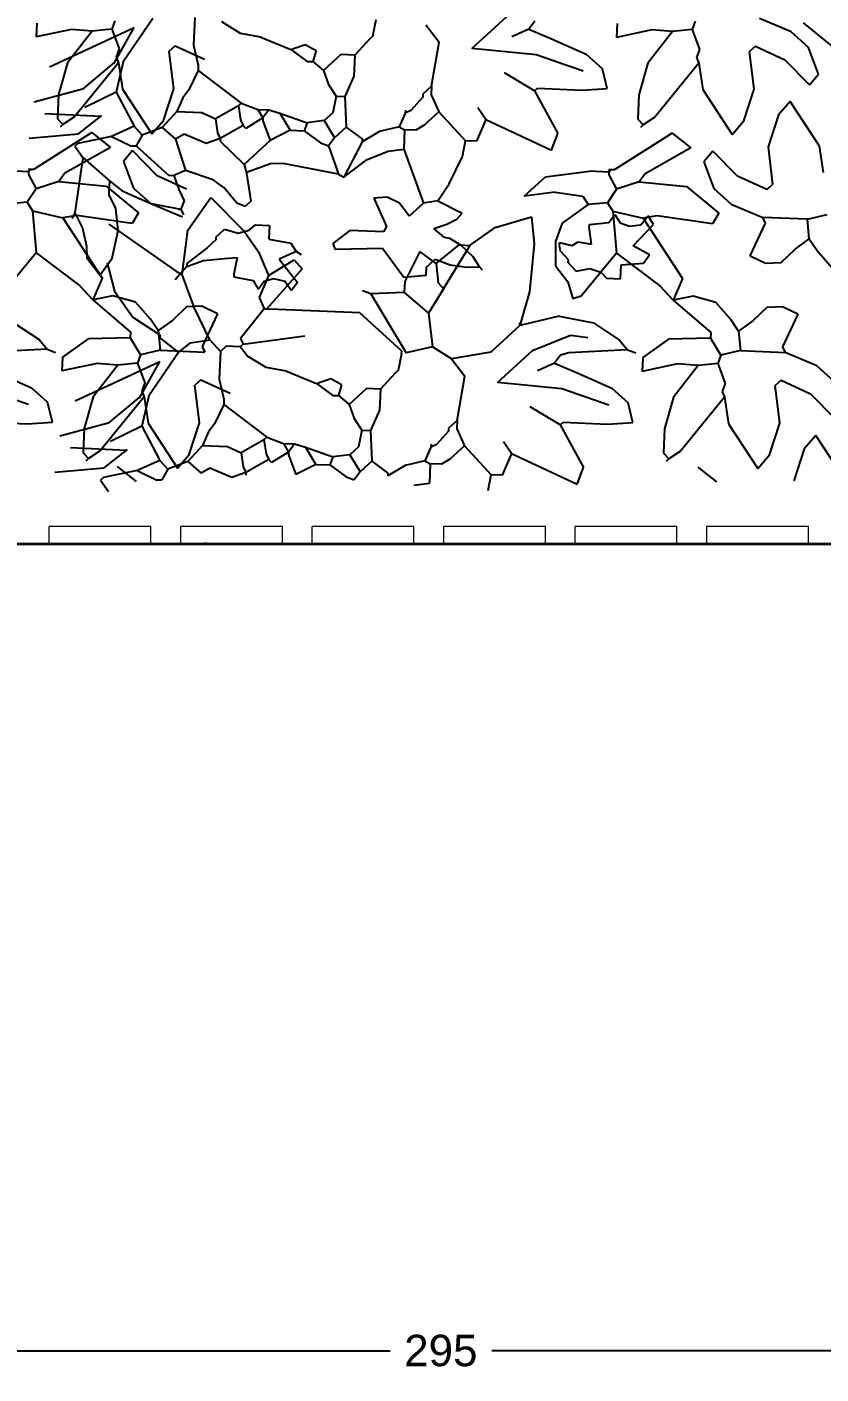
# Model space of a CAD drawing. Header units: inches. Extents: x 2013 to 15569, y -2551 to 2524.
# Drawn here: x 8065.1 to 8156, y -1975.8 to -1821.5 of the extents above; entities that cross this region are included whole.
import ezdxf

# ---------------------------------------------------------------- set-up
doc = ezdxf.new("R2010")
doc.units = ezdxf.units.IN
doc.header["$MEASUREMENT"] = 0
doc.layers.get('0').update_dxf_attribs({"color": 80, "lineweight": 13})
for name, color, linetype, lineweight in [('A-FURN', 8, 'Continuous', 18), ('A-WALL-FULL', 7, 'Continuous', 35), ('G-ANNO-DIM', 90, 'Continuous', 25)]:
    doc.layers.add(name, color=color, linetype=linetype, lineweight=lineweight)
doc.layers.add('VERDE_siepe', color=96, linetype='Continuous')
doc.styles.add('ARIAL', font='Arial.ttf')
doc.dimstyles.new('TICK_36', dxfattribs={"dimtxt": 3.6, "dimasz": 3.6, "dimexe": 1.8, "dimexo": 1.2, "dimgap": 1.8, "dimtad": 0, "dimdec": 0, "dimzin": 0, "dimdsep": 46, "dimtxsty": 'ARIAL', "dimblk": 'OBLIQUE', "dimcen": 1.8, "dimdle": 1.8, "dimclrd": 256, "dimclrt": 256, "dimadec": 0, "dimazin": 0, "dimtfac": 1, "dimtdec": 0, "dimtmove": 1, "dimatfit": 3, "dimldrblk": 'OPEN90', "dimfxl": 1, "dimtfill": 1, "dimtolj": 1, "dimtzin": 0, "dimarcsym": 0})

# ---------------------------------------------------------------- blocks, each defined once
blk = doc.blocks.new('_Oblique')
at = {"color": 0, "linetype": 'ByBlock', "lineweight": -2}
blk.add_line((-0.5, -0.5), (0.5, 0.5), dxfattribs=at)
blk = doc.blocks.new('*D158')
at = {"layer": 'Defpoints', "color": 0, "transparency": 16777216}
for p in [(7964.95, -1880.7), (8259.95, -1880.7), (8259.95, -1973.13)]:
    blk.add_point(p, dxfattribs=at)
at = {"layer": 'G-ANNO-DIM', "color": 0, "lineweight": -2, "transparency": 16777216}
for p, q in [((7964.95, -1881.9), (7964.95, -1974.93)), ((8259.95, -1881.9), (8259.95, -1974.93))]:
    blk.add_line(p, q, dxfattribs=at)
at = {"layer": 'G-ANNO-DIM', "lineweight": -2, "transparency": 16777216}
for p, q in [((7963.15, -1973.13), (8106.63, -1973.13)), ((8261.75, -1973.13), (8118.27, -1973.13))]:
    blk.add_line(p, q, dxfattribs=at)
at = {"layer": 'G-ANNO-DIM', "lineweight": -2, "transparency": 16777216, "xscale": 3.6, "yscale": 3.6, "zscale": 3.6, "rotation": 180}
blk.add_blockref('_Oblique', (7964.95, -1973.13), dxfattribs=at)
at = {"layer": 'G-ANNO-DIM', "lineweight": -2, "transparency": 16777216, "xscale": 3.6, "yscale": 3.6, "zscale": 3.6}
blk.add_blockref('_Oblique', (8259.95, -1973.13), dxfattribs=at)
at = {"layer": 'G-ANNO-DIM', "transparency": 16777216, "insert": (8112.45, -1973.13), "char_height": 3.6, "attachment_point": 5, "style": 'ARIAL', "bg_fill": 3, "box_fill_scale": 1.25, "bg_fill_color": 256, "bg_fill_true_color": 13158600, "bg_fill_transparency": 0}
blk.add_mtext('\\A1;295', dxfattribs=at)
blk = doc.blocks.new('_Open90')
at = {"color": 0, "linetype": 'ByBlock', "lineweight": -2}
for p, q in [((-0.5, 0.5), (0, 0)), ((0, 0), (-1, 0)), ((0, 0), (-0.5, -0.5))]:
    blk.add_line(p, q, dxfattribs=at)

msp = doc.modelspace()

# ---------------------------------------------------------------- linework, layer by layer
at = {"layer": 'A-FURN'}
for p, q in [((8079.247, -1878.705), (8067.611, -1878.705)), ((8067.611, -1880.705), (8067.611, -1878.705)), ((8079.247, -1880.705), (8079.247, -1878.705)), ((8094.305, -1878.705), (8082.67, -1878.705)), ((8082.67, -1880.705), (8082.67, -1878.705)), ((8094.305, -1880.705), (8094.305, -1878.705)), ((8109.364, -1878.705), (8097.728, -1878.705)), ((8097.728, -1880.705), (8097.728, -1878.705)), ((8109.364, -1880.705), (8109.364, -1878.705)), ((8124.423, -1878.705), (8112.787, -1878.705)), ((8112.787, -1880.705), (8112.787, -1878.705)), ((8124.423, -1880.705), (8124.423, -1878.705)), ((8139.481, -1878.705), (8127.846, -1878.705)), ((8127.846, -1880.705), (8127.846, -1878.705)), ((8139.481, -1880.705), (8139.481, -1878.705)), ((8154.54, -1878.705), (8142.904, -1878.705)), ((8142.904, -1880.705), (8142.904, -1878.705)), ((8154.54, -1880.705), (8154.54, -1878.705)), ((8079.247, -1880.705), (8067.611, -1880.705)), ((8094.305, -1880.705), (8082.67, -1880.705)), ((8109.364, -1880.705), (8097.728, -1880.705)), ((8124.423, -1880.705), (8112.787, -1880.705)), ((8139.481, -1880.705), (8127.846, -1880.705)), ((8154.54, -1880.705), (8142.904, -1880.705))]:
    msp.add_line(p, q, dxfattribs=at)
at = {"layer": 'A-WALL-FULL'}
msp.add_line((7901.77, -1880.705), (8891.698, -1880.705), dxfattribs=at)
at = {"layer": 'VERDE_siepe'}
for p, q in [((8079.482, -1820.53), (8076.073, -1825.489)), ((8084.275, -1820.419), (8084.136, -1823.606)), ((8105.012, -1820.686), (8104.61, -1822.583)), ((8116.006, -1823.958), (8119.996, -1820.322)), ((8152.571, -1822.064), (8148.932, -1820.54)), ((8066.171, -1821.06), (8066.102, -1822.653)), ((8070.148, -1821.782), (8066.102, -1822.653)), ((8067.64, -1826.064), (8077.328, -1821.551)), ((8072.516, -1821.975), (8069.688, -1825.601)), ((8072.516, -1821.974), (8070.148, -1821.782)), ((8074.76, -1821.753), (8072.516, -1821.975)), ((8075.121, -1820.812), (8074.76, -1821.753)), ((8074.76, -1821.753), (8075.618, -1824.025)), ((8074.995, -1825.746), (8077.328, -1821.551)), ((8089.522, -1822.258), (8087.381, -1820.936)), ((8091.839, -1822.664), (8089.522, -1822.258)), ((8110.733, -1821.254), (8112.243, -1823.235)), ((8122.522, -1821.768), (8120.569, -1822.641)), ((8123.2, -1820.84), (8122.522, -1821.768)), ((8122.522, -1821.768), (8125.029, -1822.835)), ((8132.628, -1821.107), (8132.558, -1822.699)), ((8136.604, -1821.828), (8132.558, -1822.699)), ((8138.972, -1822.021), (8136.144, -1825.647)), ((8138.972, -1822.021), (8136.604, -1821.828)), ((8141.216, -1821.8), (8138.972, -1822.021)), ((8141.577, -1820.858), (8141.216, -1821.8)), ((8141.216, -1821.8), (8142.075, -1824.072)), ((8154.546, -1823.839), (8152.571, -1822.064)), ((8157.686, -1824.061), (8153.988, -1821.026)), ((8082.019, -1823.666), (8081.353, -1824.275)), ((8082.019, -1823.666), (8085.39, -1825.21)), ((8084.136, -1823.606), (8084.676, -1825.864)), ((8091.839, -1822.664), (8095.287, -1824.092)), ((8095.287, -1824.092), (8096.908, -1823.524)), ((8096.908, -1823.524), (8098.154, -1824.217)), ((8104.278, -1822.888), (8102.601, -1824.73)), ((8104.61, -1822.583), (8104.278, -1822.888)), ((8111.383, -1828.305), (8112.243, -1823.235)), ((8125.029, -1822.835), (8129.102, -1824.609)), ((8148.475, -1823.713), (8147.81, -1824.322)), ((8148.475, -1823.713), (8151.846, -1825.257)), ((8075.618, -1824.025), (8075.259, -1824.967)), ((8075.259, -1824.967), (8075.549, -1825.618)), ((8081.871, -1828.589), (8081.353, -1824.275)), ((8095.287, -1824.092), (8097.143, -1825.45)), ((8098.154, -1824.217), (8097.781, -1825.478)), ((8101.008, -1824.661), (8099.013, -1826.489)), ((8102.601, -1824.73), (8101.008, -1824.661)), ((8102.601, -1824.73), (8102.502, -1827.124)), ((8123.377, -1824.688), (8116.006, -1823.958)), ((8128.751, -1826.555), (8123.377, -1824.688)), ((8129.102, -1824.609), (8130.944, -1826.285)), ((8142.075, -1824.072), (8141.715, -1825.014)), ((8141.715, -1825.014), (8142.005, -1825.665)), ((8148.327, -1828.636), (8147.81, -1824.322)), ((8151.846, -1825.257), (8154.667, -1828.132)), ((8155.678, -1826.9), (8154.546, -1823.839)), ((8069.688, -1825.601), (8068.65, -1829.241)), ((8075.549, -1825.618), (8070.492, -1831.783)), ((8075.058, -1825.594), (8071.417, -1828.621)), ((8076.073, -1825.489), (8075.284, -1828.966)), ((8075.549, -1825.619), (8076.005, -1828.64)), ((8084.648, -1826.501), (8083.595, -1828.69)), ((8084.676, -1825.864), (8084.648, -1826.501)), ((8084.648, -1826.501), (8089.594, -1830.228)), ((8097.143, -1825.45), (8097.781, -1825.478)), ((8097.781, -1825.478), (8099.013, -1826.489)), ((8099.013, -1826.489), (8099.581, -1828.11)), ((8123.172, -1828.819), (8119.751, -1826.754)), ((8131.483, -1828.543), (8130.944, -1826.285)), ((8136.144, -1825.647), (8135.106, -1829.288)), ((8142.005, -1825.665), (8136.948, -1831.829)), ((8142.005, -1825.665), (8142.462, -1828.687)), ((8154.667, -1828.132), (8155.678, -1826.9)), ((8099.581, -1828.11), (8100.481, -1829.426)), ((8102.502, -1827.124), (8101.437, -1829.467)), ((8111.383, -1828.305), (8110.386, -1829.219)), ((8111.383, -1828.305), (8111.341, -1829.261)), ((8071.417, -1828.621), (8065.866, -1830.136)), ((8068.65, -1829.241), (8068.567, -1832.017)), ((8075.284, -1828.966), (8071.696, -1830.725)), ((8075.284, -1828.966), (8077.347, -1832.886)), ((8076.005, -1828.64), (8079.344, -1833.764)), ((8080.688, -1832.227), (8081.871, -1828.589)), ((8082.917, -1829.618), (8082.21, -1831.183)), ((8083.595, -1828.69), (8082.917, -1829.618)), ((8100.481, -1829.426), (8100.08, -1831.324)), ((8100.481, -1829.426), (8101.437, -1829.467)), ((8101.437, -1829.467), (8101.603, -1832.986)), ((8110.372, -1829.538), (8109.028, -1831.075)), ((8110.386, -1829.219), (8110.372, -1829.538)), ((8111.341, -1829.261), (8112.214, -1831.214)), ((8123.172, -1828.819), (8123.504, -1828.514)), ((8123.172, -1828.819), (8125.831, -1833.723)), ((8123.504, -1828.514), (8128.602, -1828.737)), ((8128.602, -1828.737), (8131.483, -1828.543)), ((8135.106, -1829.288), (8135.023, -1832.064)), ((8142.462, -1828.687), (8145.8, -1833.811)), ((8147.144, -1832.274), (8148.327, -1828.636)), ((8073.519, -1831.747), (8067.085, -1831.467)), ((8082.21, -1831.183), (8080.533, -1833.025)), ((8082.21, -1831.183), (8085.077, -1831.308)), ((8085.077, -1831.308), (8086.643, -1832.014)), ((8089.26, -1830.533), (8086.643, -1832.014)), ((8089.594, -1830.228), (8089.26, -1830.533)), ((8089.26, -1830.533), (8089.51, -1832.139)), ((8089.594, -1830.228), (8091.477, -1830.949)), ((8091.477, -1830.949), (8092.072, -1831.932)), ((8091.477, -1830.949), (8092.751, -1831.004)), ((8092.751, -1831.004), (8092.072, -1831.932)), ((8092.751, -1831.004), (8094.012, -1831.378)), ((8094.012, -1831.378), (8097.157, -1832.473)), ((8094.012, -1831.378), (8095.203, -1833.345)), ((8100.08, -1831.324), (8099.082, -1832.238)), ((8108.377, -1831.366), (8107.671, -1832.931)), ((8108.391, -1831.047), (8108.377, -1831.366)), ((8109.028, -1831.075), (8108.377, -1831.366)), ((8112.214, -1831.214), (8110.552, -1832.738)), ((8112.214, -1831.214), (8115.262, -1834.54)), ((8117.603, -1832.088), (8116.702, -1830.772)), ((8152.454, -1830.042), (8151.111, -1831.579)), ((8155.793, -1835.166), (8152.455, -1830.042)), ((8068.567, -1832.017), (8069.176, -1832.683)), ((8069.176, -1832.683), (8068.844, -1832.987)), ((8070.492, -1831.783), (8069.176, -1832.683)), ((8070.96, -1833.747), (8073.624, -1831.657)), ((8077.347, -1832.886), (8074.742, -1834.049)), ((8077.347, -1832.886), (8078.261, -1833.884)), ((8080.533, -1833.025), (8078.261, -1833.884)), ((8079.344, -1833.764), (8080.688, -1832.227)), ((8080.533, -1833.025), (8082.071, -1834.369)), ((8086.643, -1832.014), (8086.892, -1833.621)), ((8089.801, -1832.791), (8087.182, -1834.273)), ((8089.51, -1832.139), (8089.801, -1832.791)), ((8090.105, -1833.123), (8089.801, -1832.791)), ((8092.072, -1831.932), (8090.105, -1833.123)), ((8092.072, -1831.932), (8092.058, -1832.25)), ((8092.058, -1832.25), (8092.917, -1834.523)), ((8097.157, -1832.473), (8096.796, -1833.415)), ((8099.082, -1832.238), (8097.157, -1832.473)), ((8099.082, -1832.238), (8100.273, -1834.205)), ((8101.603, -1832.986), (8100.273, -1834.205)), ((8101.603, -1832.986), (8103.459, -1834.344)), ((8107.671, -1832.931), (8105.412, -1833.471)), ((8107.671, -1832.931), (8108.293, -1833.278)), ((8110.552, -1832.738), (8109.568, -1833.334)), ((8117.603, -1832.088), (8116.536, -1834.595)), ((8117.603, -1832.088), (8125.11, -1835.607)), ((8135.023, -1832.064), (8135.632, -1832.73)), ((8135.632, -1832.73), (8135.3, -1833.034)), ((8136.948, -1831.829), (8135.632, -1832.73)), ((8145.8, -1833.811), (8147.144, -1832.274)), ((8151.111, -1831.579), (8149.928, -1835.217)), ((8065.325, -1834.236), (8070.96, -1833.747)), ((8072.465, -1833.609), (8065.899, -1837.791)), ((8074.742, -1834.049), (8070.878, -1834.839)), ((8072.465, -1833.609), (8074.627, -1835.299)), ((8074.742, -1834.049), (8076.932, -1835.103)), ((8078.261, -1833.884), (8077.568, -1835.13)), ((8083.054, -1833.773), (8082.071, -1834.369)), ((8082.071, -1834.369), (8083.192, -1837.929)), ((8085.562, -1834.84), (8083.054, -1833.773)), ((8087.182, -1834.273), (8085.562, -1834.84)), ((8086.892, -1833.621), (8087.182, -1834.273)), ((8087.182, -1834.273), (8087.168, -1834.591)), ((8087.168, -1834.591), (8089.924, -1837.265)), ((8092.917, -1834.523), (8089.924, -1837.265)), ((8095.203, -1833.345), (8092.917, -1834.523)), ((8095.203, -1833.345), (8096.796, -1833.415)), ((8096.796, -1833.415), (8098.652, -1834.773)), ((8100.273, -1834.205), (8099.594, -1835.133)), ((8105.412, -1833.471), (8103.445, -1834.662)), ((8103.459, -1834.344), (8103.445, -1834.662)), ((8108.293, -1833.278), (8108.196, -1835.508)), ((8109.568, -1833.334), (8108.293, -1833.278)), ((8114.941, -1836.358), (8115.262, -1834.54)), ((8116.536, -1834.595), (8115.262, -1834.54)), ((8125.11, -1835.607), (8125.831, -1833.723)), ((8138.921, -1833.656), (8132.355, -1837.838)), ((8138.921, -1833.656), (8141.083, -1835.345)), ((8074.627, -1835.299), (8069.389, -1838.263)), ((8070.878, -1834.839), (8070.545, -1835.143)), ((8070.545, -1835.143), (8071.446, -1836.46)), ((8077.132, -1835.674), (8076.121, -1836.906)), ((8076.932, -1835.103), (8077.568, -1835.13)), ((8079.953, -1838.549), (8077.132, -1835.674)), ((8077.568, -1835.13), (8081.253, -1838.483)), ((8098.652, -1834.773), (8099.594, -1835.133)), ((8099.594, -1835.133), (8100.73, -1838.374)), ((8103.445, -1834.662), (8101.353, -1838.721)), ((8104.021, -1836.68), (8106.407, -1835.74)), ((8106.407, -1835.74), (8108.196, -1835.508)), ((8108.196, -1835.508), (8110.481, -1841.672)), ((8141.083, -1835.345), (8135.845, -1838.31)), ((8143.588, -1835.721), (8142.577, -1836.953)), ((8146.409, -1838.596), (8143.588, -1835.721)), ((8149.928, -1835.217), (8150.445, -1839.531)), ((8156.25, -1838.188), (8155.793, -1835.166)), ((8071.446, -1836.46), (8070.53, -1842.803)), ((8071.446, -1836.46), (8074.52, -1839.147)), ((8076.121, -1836.906), (8077.252, -1839.967)), ((8089.924, -1837.265), (8090.202, -1838.235)), ((8092.949, -1837.199), (8090.18, -1838.164)), ((8094.399, -1837.141), (8092.949, -1837.199)), ((8100.73, -1838.374), (8094.399, -1837.141)), ((8101.353, -1838.721), (8104.021, -1836.68)), ((8113.397, -1839.485), (8114.941, -1836.358)), ((8142.577, -1836.953), (8143.709, -1840.014)), ((8065.248, -1838.083), (8063.018, -1837.985)), ((8065.248, -1838.083), (8065.234, -1838.401)), ((8065.234, -1838.401), (8066.12, -1840.036)), ((8065.262, -1837.763), (8065.248, -1838.083)), ((8065.58, -1837.777), (8065.248, -1838.083)), ((8065.262, -1837.763), (8065.58, -1837.777)), ((8065.58, -1837.777), (8065.899, -1837.791)), ((8068.711, -1839.191), (8066.12, -1840.036)), ((8069.389, -1838.263), (8068.711, -1839.191)), ((8068.711, -1839.191), (8074.113, -1839.746)), ((8074.52, -1839.147), (8074.506, -1839.466)), ((8074.52, -1839.147), (8075.964, -1840.286)), ((8083.324, -1840.093), (8079.953, -1838.549)), ((8081.253, -1838.483), (8081.89, -1838.511)), ((8083.192, -1837.929), (8081.89, -1838.511)), ((8081.89, -1838.511), (8082.458, -1840.132)), ((8086.38, -1839.027), (8083.192, -1837.929)), ((8087.649, -1839.939), (8086.38, -1839.027)), ((8090.202, -1838.235), (8090.7, -1841.449)), ((8100.73, -1838.374), (8101.353, -1838.721)), ((8121.985, -1840.873), (8124.426, -1838.676)), ((8124.426, -1838.676), (8129.474, -1838.032)), ((8131.704, -1838.129), (8129.474, -1838.032)), ((8131.704, -1838.129), (8131.69, -1838.448)), ((8131.69, -1838.448), (8132.576, -1840.083)), ((8131.718, -1837.81), (8131.704, -1838.129)), ((8132.036, -1837.824), (8131.704, -1838.129)), ((8131.718, -1837.81), (8132.036, -1837.824)), ((8132.036, -1837.824), (8132.355, -1837.838)), ((8135.167, -1839.238), (8132.576, -1840.083)), ((8135.845, -1838.31), (8135.167, -1839.238)), ((8135.167, -1839.238), (8140.569, -1839.792)), ((8149.78, -1840.14), (8146.409, -1838.596)), ((8066.12, -1840.036), (8065.095, -1841.587)), ((8074.113, -1839.746), (8077.811, -1842.78)), ((8074.451, -1840.74), (8074.506, -1839.466)), ((8075.222, -1842.311), (8074.451, -1840.74)), ((8075.964, -1840.286), (8079.227, -1841.743)), ((8077.252, -1839.967), (8079.227, -1841.743)), ((8082.458, -1840.132), (8083.039, -1841.434)), ((8089.093, -1841.697), (8087.649, -1839.939)), ((8112.089, -1841.424), (8113.397, -1839.485)), ((8125.54, -1840.414), (8121.985, -1840.873)), ((8125.54, -1840.414), (8128.711, -1840.872)), ((8132.576, -1840.083), (8131.551, -1841.633)), ((8140.569, -1839.792), (8144.267, -1842.827)), ((8143.709, -1840.014), (8145.683, -1841.789)), ((8149.78, -1840.14), (8150.445, -1839.531)), ((8065.095, -1841.587), (8062.851, -1841.809)), ((8065.095, -1841.587), (8065.691, -1842.57)), ((8075.493, -1844.836), (8075.222, -1842.311)), ((8079.227, -1841.743), (8082.867, -1843.266)), ((8079.227, -1841.743), (8082.679, -1842.375)), ((8083.039, -1841.434), (8082.679, -1842.375)), ((8083.472, -1844.769), (8086.126, -1841.045)), ((8086.126, -1841.045), (8089.916, -1844.896)), ((8090.035, -1842.058), (8089.093, -1841.697)), ((8090.7, -1841.449), (8090.035, -1842.058)), ((8106.294, -1841.018), (8104.76, -1841.104)), ((8104.76, -1841.104), (8106.215, -1844.359)), ((8107.73, -1841.695), (8106.294, -1841.018)), ((8108.819, -1843.196), (8107.73, -1841.695)), ((8110.481, -1841.672), (8108.819, -1843.196)), ((8112.089, -1841.424), (8110.481, -1841.672)), ((8112.089, -1841.424), (8114.901, -1842.823)), ((8129.307, -1841.855), (8126.343, -1843.96)), ((8128.711, -1840.872), (8129.307, -1841.855)), ((8131.551, -1841.633), (8129.307, -1841.855)), ((8131.551, -1841.633), (8132.147, -1842.617)), ((8145.683, -1841.789), (8149.323, -1843.313)), ((8065.691, -1842.57), (8069.167, -1843.361)), ((8065.691, -1842.57), (8066.119, -1847.377)), ((8070.774, -1843.112), (8069.167, -1843.361)), ((8069.167, -1843.361), (8073.654, -1850.26)), ((8070.53, -1842.803), (8070.184, -1843.427)), ((8070.53, -1842.803), (8071.416, -1844.544)), ((8077.119, -1844.026), (8070.774, -1843.112)), ((8077.811, -1842.78), (8077.119, -1844.026)), ((8082.361, -1842.362), (8082.679, -1842.375)), ((8082.679, -1842.375), (8082.97, -1843.027)), ((8113.138, -1844.08), (8114.277, -1843.516)), ((8114.277, -1843.516), (8114.901, -1842.823)), ((8118.665, -1844.46), (8122.822, -1843.259)), ((8122.822, -1843.259), (8123.127, -1846.344)), ((8131.704, -1843.909), (8132.384, -1842.981)), ((8132.147, -1842.617), (8135.623, -1843.407)), ((8132.147, -1842.617), (8132.575, -1847.424)), ((8132.384, -1842.981), (8132.965, -1843.935)), ((8135.355, -1844.153), (8136.207, -1843.148)), ((8137.23, -1843.158), (8135.623, -1843.407)), ((8135.623, -1843.407), (8140.111, -1850.306)), ((8136.802, -1844.131), (8136.207, -1843.148)), ((8143.575, -1844.073), (8137.23, -1843.158)), ((8144.267, -1842.827), (8143.575, -1844.073)), ((8149.613, -1843.963), (8149.323, -1843.313)), ((8154.42, -1843.535), (8149.323, -1843.313)), ((8154.42, -1843.535), (8156.678, -1842.995)), ((8154.641, -1845.779), (8154.42, -1843.535)), ((8071.416, -1844.544), (8071.871, -1846.62)), ((8074.443, -1844.077), (8082.185, -1849.521)), ((8074.81, -1848.005), (8075.493, -1844.836)), ((8082.809, -1849.867), (8083.472, -1844.769)), ((8087.023, -1845.261), (8086.69, -1845.566)), ((8087.023, -1845.261), (8087.687, -1844.652)), ((8087.687, -1844.652), (8089.223, -1845.123)), ((8089.223, -1845.123), (8090.492, -1844.779)), ((8089.916, -1844.896), (8091.571, -1847.272)), ((8090.492, -1844.779), (8091.22, -1844.167)), ((8091.22, -1844.167), (8092.813, -1844.236)), ((8092.813, -1844.236), (8092.744, -1845.83)), ((8102.044, -1844.816), (8100.063, -1846.326)), ((8105.868, -1844.983), (8102.044, -1844.816)), ((8106.215, -1844.359), (8105.868, -1844.983)), ((8111.63, -1844.595), (8113.138, -1844.08)), ((8112.864, -1845.607), (8111.63, -1844.595)), ((8115.792, -1846.485), (8118.665, -1844.46)), ((8126.343, -1843.96), (8125.568, -1846.097)), ((8129.447, -1844.449), (8129.461, -1844.13)), ((8129.682, -1846.375), (8129.447, -1844.449)), ((8129.461, -1844.13), (8131.704, -1843.909)), ((8132.965, -1843.935), (8134.039, -1844.324)), ((8134.039, -1844.324), (8135.355, -1844.153)), ((8134.461, -1846.583), (8136.802, -1844.131)), ((8147.853, -1847.717), (8149.613, -1843.963)), ((8071.871, -1846.62), (8071.901, -1847.971)), ((8085.678, -1846.798), (8083.365, -1848.613)), ((8086.676, -1845.884), (8085.678, -1846.798)), ((8086.69, -1845.566), (8086.676, -1845.884)), ((8092.744, -1845.83), (8095.278, -1846.259)), ((8095.278, -1846.259), (8095.874, -1847.243)), ((8100.063, -1846.326), (8100.355, -1846.977)), ((8105.784, -1846.894), (8100.355, -1846.977)), ((8108.195, -1850.191), (8105.784, -1846.894)), ((8111.913, -1848.583), (8114.559, -1846.464)), ((8112.744, -1851.492), (8115.792, -1846.485)), ((8113.475, -1845.754), (8112.864, -1845.607)), ((8114.734, -1846.484), (8113.475, -1845.754)), ((8114.559, -1846.464), (8115.833, -1846.519)), ((8116.14, -1847.835), (8114.734, -1846.484)), ((8123.127, -1846.344), (8122.594, -1851.849)), ((8125.568, -1846.097), (8125.594, -1848.862)), ((8126.028, -1846.516), (8126.042, -1846.197)), ((8126.135, -1847.178), (8126.028, -1846.516)), ((8126.042, -1846.197), (8127.469, -1846.538)), ((8127.469, -1846.538), (8128.18, -1846.126)), ((8128.18, -1846.126), (8129.682, -1846.375)), ((8136.331, -1847.622), (8134.461, -1846.583)), ((8152.993, -1846.983), (8154.641, -1845.779)), ((8154.641, -1845.779), (8155.541, -1847.095)), ((8066.119, -1847.377), (8062.073, -1852.309)), ((8066.119, -1847.377), (8071.065, -1851.104)), ((8073.411, -1849.952), (8071.901, -1847.971)), ((8073.411, -1849.952), (8074.81, -1848.005)), ((8083.351, -1848.932), (8085.268, -1848.264)), ((8085.268, -1848.264), (8087.624, -1848.024)), ((8087.624, -1848.024), (8089.142, -1847.907)), ((8089.142, -1847.907), (8088.74, -1849.805)), ((8091.571, -1847.272), (8092.699, -1849.98)), ((8092.699, -1849.98), (8095.65, -1848.193)), ((8095.874, -1847.243), (8093.921, -1848.115)), ((8093.921, -1848.115), (8096.039, -1850.762)), ((8095.65, -1848.193), (8096.564, -1849.191)), ((8096.498, -1847.59), (8095.874, -1847.243)), ((8110.057, -1847.225), (8108.311, -1850.66)), ((8111.913, -1848.583), (8110.057, -1847.225)), ((8110.799, -1849.028), (8111.797, -1848.114)), ((8111.797, -1848.114), (8113.52, -1848.765)), ((8116.867, -1848.974), (8116.14, -1847.835)), ((8127.049, -1848.175), (8126.135, -1847.178)), ((8127.035, -1848.493), (8127.049, -1848.175)), ((8127.341, -1848.826), (8127.035, -1848.493)), ((8132.575, -1847.424), (8128.53, -1852.355)), ((8132.575, -1847.424), (8137.521, -1851.151)), ((8135.651, -1848.55), (8136.331, -1847.622)), ((8147.853, -1847.717), (8149.639, -1848.565)), ((8149.639, -1848.565), (8151.401, -1848.488)), ((8151.401, -1848.488), (8152.993, -1846.983)), ((8155.541, -1847.095), (8157.24, -1849.05)), ((8074.248, -1848.537), (8075.065, -1851.765)), ((8083.351, -1848.932), (8082.008, -1850.469)), ((8082.185, -1849.521), (8082.809, -1849.867)), ((8084.255, -1853.71), (8082.809, -1849.867)), ((8083.365, -1848.613), (8083.351, -1848.932)), ((8088.74, -1849.805), (8088.726, -1850.124)), ((8092.699, -1849.98), (8091.632, -1852.487)), ((8096.564, -1849.191), (8092.533, -1853.803)), ((8110.758, -1849.984), (8108.195, -1850.191)), ((8110.758, -1849.984), (8110.799, -1849.028)), ((8111.913, -1848.583), (8112.134, -1850.827)), ((8113.52, -1848.765), (8115.385, -1849.031)), ((8115.385, -1849.031), (8116.867, -1848.974)), ((8116.867, -1848.974), (8117.171, -1849.306)), ((8125.594, -1848.862), (8127.007, -1850.693)), ((8127.341, -1848.826), (8127.949, -1849.491)), ((8127.949, -1849.491), (8129.52, -1849.155)), ((8129.52, -1849.155), (8130.754, -1849.608)), ((8130.754, -1849.608), (8131.427, -1850.281)), ((8133.02, -1850.351), (8133.089, -1848.757)), ((8133.089, -1848.757), (8135.651, -1848.55)), ((8071.065, -1851.104), (8072.587, -1852.767)), ((8073.654, -1850.26), (8072.587, -1852.767)), ((8088.726, -1850.124), (8090.942, -1850.539)), ((8090.942, -1850.539), (8091.538, -1851.523)), ((8091.538, -1851.523), (8092.2, -1850.623)), ((8092.2, -1850.623), (8093.304, -1850.328)), ((8093.304, -1850.328), (8094.6, -1850.613)), ((8094.6, -1850.613), (8095.361, -1851.69)), ((8096.039, -1850.762), (8095.361, -1851.69)), ((8108.311, -1850.66), (8108.255, -1851.935)), ((8112.744, -1851.492), (8111.025, -1854.29)), ((8112.134, -1850.827), (8112.744, -1851.492)), ((8127.007, -1850.693), (8127.56, -1852.632)), ((8131.427, -1850.281), (8133.02, -1850.351)), ((8137.521, -1851.151), (8139.044, -1852.814)), ((8140.111, -1850.306), (8139.044, -1852.814)), ((8074.889, -1852.287), (8072.587, -1852.767)), ((8072.587, -1852.767), (8076.895, -1856.466)), ((8077.496, -1853.015), (8074.889, -1852.287)), ((8075.065, -1851.765), (8077.17, -1854.73)), ((8079.195, -1854.97), (8077.496, -1853.015)), ((8091.632, -1852.487), (8092.214, -1853.789)), ((8104.418, -1852.087), (8103.476, -1851.726)), ((8108.255, -1851.935), (8104.418, -1852.087)), ((8104.418, -1852.087), (8108.497, -1858.821)), ((8108.255, -1851.935), (8111.025, -1854.29)), ((8122.594, -1851.849), (8121.498, -1855.705)), ((8128.53, -1852.355), (8127.56, -1852.632)), ((8141.346, -1852.334), (8139.044, -1852.814)), ((8139.044, -1852.814), (8143.351, -1856.512)), ((8143.952, -1853.062), (8141.346, -1852.334)), ((8145.651, -1855.017), (8143.952, -1853.062)), ((8083.335, -1853.577), (8081.743, -1855.082)), ((8085.097, -1853.5), (8083.335, -1853.577)), ((8085.993, -1857.348), (8084.255, -1853.71)), ((8086.883, -1854.348), (8085.097, -1853.5)), ((8086.883, -1854.348), (8085.123, -1858.102)), ((8092.214, -1853.789), (8089.512, -1857.183)), ((8092.214, -1853.789), (8092.533, -1853.803)), ((8092.533, -1853.803), (8092.851, -1853.817)), ((8103.174, -1854.267), (8092.851, -1853.817)), ((8107.963, -1858.625), (8103.174, -1854.267)), ((8111.025, -1854.29), (8111.496, -1858.141)), ((8126.014, -1854.624), (8121.498, -1855.705)), ((8126.014, -1854.624), (8129.915, -1855.393)), ((8149.791, -1853.624), (8148.199, -1855.128)), ((8151.554, -1853.547), (8149.791, -1853.624)), ((8153.339, -1854.395), (8151.554, -1853.547)), ((8153.339, -1854.395), (8151.579, -1858.149)), ((8063.459, -1855.346), (8066.451, -1857.32)), ((8077.17, -1854.73), (8080.272, -1856.78)), ((8080.095, -1856.286), (8079.195, -1854.97)), ((8081.743, -1855.082), (8080.095, -1856.286)), ((8121.498, -1855.705), (8118.173, -1858.752)), ((8121.498, -1855.705), (8121.512, -1855.385)), ((8129.915, -1855.393), (8132.908, -1857.366)), ((8146.551, -1856.333), (8145.651, -1855.017)), ((8148.199, -1855.128), (8146.551, -1856.333)), ((8066.451, -1857.32), (8067.37, -1858.43)), ((8072.074, -1857.213), (8069.109, -1859.319)), ((8076.867, -1857.103), (8072.074, -1857.213)), ((8076.895, -1856.466), (8076.867, -1857.103)), ((8076.867, -1857.103), (8078.058, -1859.07)), ((8080.095, -1856.286), (8080.316, -1858.53)), ((8080.272, -1856.78), (8080.259, -1857.098)), ((8080.259, -1857.098), (8082.42, -1858.789)), ((8082.42, -1858.789), (8083.788, -1857.682)), ((8083.788, -1857.682), (8085.993, -1857.348)), ((8085.993, -1857.348), (8087.213, -1858.678)), ((8089.512, -1857.183), (8089.803, -1857.833)), ((8089.803, -1857.833), (8096.868, -1856.865)), ((8122.934, -1858.581), (8127.297, -1856.799)), ((8127.297, -1856.799), (8129.298, -1857.09)), ((8132.908, -1857.366), (8133.826, -1858.476)), ((8138.53, -1857.26), (8135.565, -1859.366)), ((8143.323, -1857.15), (8138.53, -1857.26)), ((8143.351, -1856.512), (8143.323, -1857.15)), ((8143.323, -1857.15), (8144.515, -1859.117)), ((8146.551, -1856.333), (8146.772, -1858.577)), ((8067.37, -1858.43), (8060.651, -1858.775)), ((8067.37, -1858.43), (8068.312, -1858.79)), ((8069.109, -1859.319), (8069.04, -1860.911)), ((8078.058, -1859.07), (8077.698, -1860.012)), ((8080.316, -1858.53), (8078.058, -1859.07)), ((8082.42, -1858.789), (8079.011, -1863.748)), ((8080.316, -1858.53), (8085.414, -1858.752)), ((8085.123, -1858.102), (8085.414, -1858.752)), ((8087.213, -1858.678), (8087.074, -1861.865)), ((8087.877, -1858.069), (8087.213, -1858.678)), ((8089.471, -1858.139), (8087.877, -1858.069)), ((8089.803, -1857.833), (8089.471, -1858.139)), ((8090.318, -1859.195), (8089.471, -1858.139)), ((8092.46, -1860.517), (8090.318, -1859.195)), ((8107.949, -1858.945), (8107.548, -1860.842)), ((8107.949, -1858.945), (8107.963, -1858.625)), ((8111.496, -1858.141), (8108.497, -1858.821)), ((8113.671, -1859.513), (8111.496, -1858.141)), ((8118.173, -1858.752), (8113.671, -1859.513)), ((8118.944, -1862.217), (8122.934, -1858.581)), ((8126.138, -1859.099), (8125.46, -1860.027)), ((8127.108, -1858.822), (8126.138, -1859.099)), ((8133.826, -1858.476), (8127.108, -1858.822)), ((8133.826, -1858.476), (8134.768, -1858.836)), ((8144.515, -1859.117), (8144.154, -1860.059)), ((8146.772, -1858.577), (8144.515, -1859.117)), ((8146.772, -1858.577), (8151.87, -1858.799)), ((8151.579, -1858.149), (8151.87, -1858.799)), ((8155.509, -1860.323), (8151.87, -1858.799)), ((8073.086, -1860.04), (8069.04, -1860.911)), ((8070.578, -1864.323), (8080.266, -1859.81)), ((8075.453, -1860.233), (8072.626, -1863.859)), ((8075.453, -1860.233), (8073.086, -1860.04)), ((8077.698, -1860.012), (8075.454, -1860.233)), ((8077.698, -1860.012), (8078.556, -1862.284)), ((8077.933, -1864.005), (8080.266, -1859.81)), ((8094.776, -1860.923), (8092.46, -1860.517)), ((8107.548, -1860.842), (8107.216, -1861.147)), ((8113.671, -1859.513), (8115.181, -1861.494)), ((8125.46, -1860.027), (8123.506, -1860.899)), ((8125.46, -1860.027), (8127.966, -1861.094)), ((8135.565, -1859.366), (8135.496, -1860.958)), ((8139.542, -1860.087), (8135.496, -1860.958)), ((8141.91, -1860.28), (8139.082, -1863.906)), ((8141.91, -1860.28), (8139.542, -1860.087)), ((8144.154, -1860.059), (8141.91, -1860.28)), ((8144.154, -1860.059), (8145.012, -1862.331)), ((8157.484, -1862.098), (8155.509, -1860.323)), ((8061.51, -1861.047), (8065.583, -1862.821)), ((8078.556, -1862.284), (8078.196, -1863.226)), ((8084.956, -1861.925), (8084.291, -1862.534)), ((8084.956, -1861.925), (8088.327, -1863.469)), ((8087.074, -1861.865), (8087.613, -1864.123)), ((8094.776, -1860.923), (8098.225, -1862.351)), ((8098.225, -1862.351), (8099.846, -1861.783)), ((8098.225, -1862.351), (8100.081, -1863.709)), ((8099.846, -1861.783), (8101.092, -1862.476)), ((8107.216, -1861.147), (8105.539, -1862.989)), ((8114.321, -1866.564), (8115.181, -1861.494)), ((8126.315, -1862.947), (8118.944, -1862.217)), ((8127.966, -1861.094), (8132.039, -1862.868)), ((8145.012, -1862.331), (8144.652, -1863.273)), ((8151.412, -1861.972), (8150.747, -1862.581)), ((8151.412, -1861.972), (8154.784, -1863.516)), ((8065.232, -1864.767), (8059.859, -1862.9)), ((8065.583, -1862.821), (8067.425, -1864.497)), ((8072.626, -1863.859), (8071.588, -1867.5)), ((8078.487, -1863.877), (8073.43, -1870.041)), ((8077.995, -1863.853), (8074.355, -1866.879)), ((8078.196, -1863.226), (8078.487, -1863.877)), ((8079.011, -1863.748), (8078.222, -1867.225)), ((8078.487, -1863.877), (8078.943, -1866.899)), ((8084.809, -1866.848), (8084.291, -1862.534)), ((8100.081, -1863.709), (8100.718, -1863.736)), ((8101.092, -1862.476), (8100.718, -1863.736)), ((8100.718, -1863.736), (8101.951, -1864.748)), ((8103.946, -1862.919), (8101.951, -1864.748)), ((8105.539, -1862.989), (8103.946, -1862.919)), ((8105.539, -1862.989), (8105.44, -1865.383)), ((8131.688, -1864.814), (8126.315, -1862.947)), ((8132.039, -1862.868), (8133.881, -1864.543)), ((8139.082, -1863.906), (8138.044, -1867.546)), ((8144.943, -1863.924), (8139.886, -1870.088)), ((8144.652, -1863.273), (8144.943, -1863.924)), ((8144.943, -1863.924), (8145.399, -1866.946)), ((8151.265, -1866.894), (8150.747, -1862.581)), ((8154.784, -1863.516), (8157.604, -1866.391)), ((8067.965, -1866.755), (8067.425, -1864.497)), ((8087.586, -1864.76), (8086.533, -1866.948)), ((8087.613, -1864.123), (8087.586, -1864.76)), ((8087.586, -1864.76), (8092.531, -1868.486)), ((8101.951, -1864.748), (8102.519, -1866.369)), ((8105.44, -1865.383), (8104.375, -1867.726)), ((8126.11, -1867.078), (8122.688, -1865.013)), ((8134.421, -1866.802), (8133.881, -1864.543)), ((8059.986, -1866.726), (8065.083, -1866.949)), ((8065.083, -1866.949), (8067.965, -1866.755)), ((8074.355, -1866.879), (8068.804, -1868.395)), ((8078.943, -1866.899), (8082.281, -1872.023)), ((8083.625, -1870.486), (8084.809, -1866.848)), ((8086.533, -1866.948), (8085.854, -1867.876)), ((8102.519, -1866.369), (8103.419, -1867.685)), ((8114.321, -1866.564), (8113.323, -1867.478)), ((8114.321, -1866.564), (8114.279, -1867.519)), ((8126.11, -1867.078), (8126.442, -1866.773)), ((8126.442, -1866.773), (8131.539, -1866.995)), ((8131.539, -1866.995), (8134.421, -1866.802)), ((8145.399, -1866.946), (8148.737, -1872.07)), ((8150.082, -1870.533), (8151.265, -1866.894)), ((8071.588, -1867.5), (8071.504, -1870.276)), ((8078.222, -1867.225), (8074.633, -1868.984)), ((8078.222, -1867.225), (8080.285, -1871.145)), ((8085.854, -1867.876), (8085.147, -1869.442)), ((8092.531, -1868.486), (8092.198, -1868.792)), ((8092.531, -1868.486), (8094.415, -1869.207)), ((8103.419, -1867.685), (8103.017, -1869.582)), ((8103.419, -1867.685), (8104.375, -1867.726)), ((8104.375, -1867.726), (8104.54, -1871.245)), ((8113.309, -1867.797), (8111.966, -1869.334)), ((8113.323, -1867.478), (8113.309, -1867.797)), ((8114.279, -1867.519), (8115.152, -1869.473)), ((8126.11, -1867.078), (8128.769, -1871.982)), ((8138.044, -1867.546), (8137.96, -1870.323)), ((8155.392, -1868.301), (8154.048, -1869.838)), ((8158.731, -1873.425), (8155.393, -1868.301)), ((8076.456, -1870.006), (8070.022, -1869.726)), ((8073.43, -1870.041), (8072.114, -1870.942)), ((8073.898, -1872.005), (8076.562, -1869.916)), ((8085.147, -1869.442), (8083.471, -1871.284)), ((8085.147, -1869.442), (8088.015, -1869.567)), ((8088.015, -1869.567), (8089.58, -1870.273)), ((8092.198, -1868.792), (8089.58, -1870.273)), ((8092.198, -1868.792), (8092.448, -1870.398)), ((8094.415, -1869.207), (8095.01, -1870.191)), ((8094.415, -1869.207), (8095.689, -1869.263)), ((8095.689, -1869.263), (8095.01, -1870.191)), ((8095.689, -1869.263), (8096.949, -1869.637)), ((8096.949, -1869.637), (8100.094, -1870.731)), ((8096.949, -1869.637), (8098.141, -1871.604)), ((8103.017, -1869.582), (8102.02, -1870.497)), ((8111.314, -1869.625), (8110.608, -1871.19)), ((8111.328, -1869.306), (8111.314, -1869.625)), ((8111.966, -1869.334), (8111.314, -1869.625)), ((8115.152, -1869.473), (8113.49, -1870.997)), ((8115.152, -1869.473), (8118.199, -1872.798)), ((8120.54, -1870.346), (8119.64, -1869.031)), ((8139.886, -1870.088), (8138.57, -1870.988)), ((8154.048, -1869.838), (8152.865, -1873.476)), ((8071.504, -1870.276), (8072.114, -1870.942)), ((8072.114, -1870.942), (8071.782, -1871.246)), ((8080.285, -1871.145), (8077.68, -1872.308)), ((8080.285, -1871.145), (8081.199, -1872.143)), ((8083.471, -1871.284), (8081.199, -1872.143)), ((8082.282, -1872.023), (8083.625, -1870.486)), ((8083.471, -1871.284), (8085.008, -1872.628)), ((8089.58, -1870.273), (8089.829, -1871.88)), ((8092.738, -1871.049), (8090.12, -1872.532)), ((8092.448, -1870.398), (8092.738, -1871.049)), ((8093.043, -1871.382), (8092.738, -1871.049)), ((8095.01, -1870.191), (8093.043, -1871.382)), ((8095.01, -1870.191), (8094.996, -1870.509)), ((8094.996, -1870.509), (8095.855, -1872.782)), ((8098.141, -1871.604), (8095.855, -1872.782)), ((8098.141, -1871.604), (8099.733, -1871.673)), ((8100.094, -1870.731), (8099.733, -1871.673)), ((8102.02, -1870.497), (8100.094, -1870.731)), ((8102.02, -1870.497), (8103.211, -1872.464)), ((8104.54, -1871.245), (8103.211, -1872.464)), ((8104.54, -1871.245), (8106.396, -1872.603)), ((8110.608, -1871.19), (8108.35, -1871.73)), ((8110.608, -1871.19), (8111.231, -1871.537)), ((8111.231, -1871.537), (8111.134, -1873.767)), ((8112.506, -1871.592), (8111.231, -1871.537)), ((8113.49, -1870.997), (8112.506, -1871.592)), ((8120.54, -1870.346), (8119.473, -1872.854)), ((8120.54, -1870.346), (8128.048, -1873.866)), ((8137.96, -1870.323), (8138.57, -1870.988)), ((8138.57, -1870.988), (8138.238, -1871.293)), ((8148.738, -1872.069), (8150.082, -1870.533)), ((8068.263, -1872.495), (8073.898, -1872.005)), ((8073.815, -1873.097), (8073.483, -1873.402)), ((8077.68, -1872.308), (8073.815, -1873.097)), ((8075.403, -1871.868), (8077.564, -1873.558)), ((8077.68, -1872.308), (8079.869, -1873.361)), ((8081.199, -1872.143), (8080.506, -1873.389)), ((8085.992, -1872.032), (8085.008, -1872.628)), ((8088.499, -1873.099), (8085.992, -1872.032)), ((8090.12, -1872.532), (8088.499, -1873.099)), ((8089.829, -1871.88), (8090.12, -1872.532)), ((8090.12, -1872.532), (8090.106, -1872.85)), ((8099.733, -1871.673), (8101.589, -1873.032)), ((8101.589, -1873.032), (8102.531, -1873.392)), ((8103.211, -1872.464), (8102.531, -1873.392)), ((8108.35, -1871.73), (8106.382, -1872.921)), ((8106.396, -1872.603), (8106.382, -1872.921)), ((8117.878, -1874.617), (8118.199, -1872.798)), ((8119.473, -1872.854), (8118.199, -1872.798)), ((8128.048, -1873.866), (8128.769, -1871.982)), ((8141.859, -1871.915), (8144.02, -1873.604)), ((8073.483, -1873.402), (8074.383, -1874.718)), ((8079.869, -1873.361), (8080.506, -1873.389)), ((8109.345, -1873.999), (8111.134, -1873.767)), ((8085.299, -1880.62), (8085.617, -1880.634))]:
    msp.add_line(p, q, dxfattribs=at)
msp.add_arc((8103.174, -1854.267), 0.0000399, 47.3475, 87.15048, dxfattribs=at)

# ---------------------------------------------------------------- next in the draw order: dimensions: what is measured, and where the dimension line sits
at = {"layer": 'G-ANNO-DIM'}
dim = msp.add_linear_dim(base=(8259.951, -1973.129), p1=(7964.951, -1880.705), p2=(8259.951, -1880.705), dimstyle='TICK_36', dxfattribs=at)
dim.commit()
dim.dimension.update_dxf_attribs({"geometry": '*D158', "text_midpoint": (8112.451, -1973.129)})

doc.saveas('drawing.dxf')
